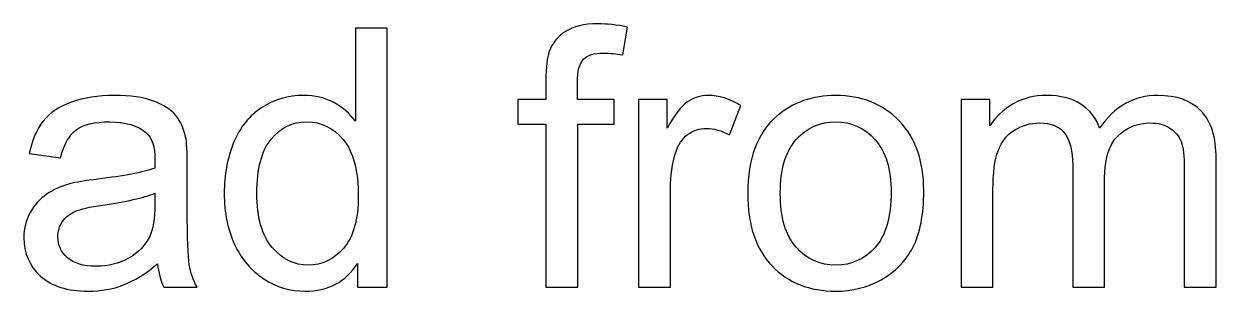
# Model space of a CAD drawing. Header units: millimetres. Extents: x -628 to 722, y -261 to 150.
# Drawn here: x 68.3 to 173.9, y -261.5 to -237.8 of the extents above; entities that cross this region are included whole.
import ezdxf

# ---------------------------------------------------------------- set-up
doc = ezdxf.new("R2010")
doc.units = ezdxf.units.MM
doc.header["$MEASUREMENT"] = 0
doc.layers.add('Layer 1', color=7, linetype='Continuous')

msp = doc.modelspace()

# ---------------------------------------------------------------- linework, layer by layer
at = {"layer": 'Layer 1', "color": 250}
for points, knots in [([(97.8316, -261.1436), (97.8316, -261.1436), (97.8316, -259.0299), (97.8316, -259.0299), (97.8316, -259.0299), (96.7774, -260.6727), (95.2256, -261.4968), (93.1761, -261.4968), (93.1761, -261.4968), (91.849, -261.4968), (90.6289, -261.1329), (89.5212, -260.3998), (89.5212, -260.3998), (88.4082, -259.672), (87.5467, -258.65), (86.9313, -257.3443), (86.9313, -257.3443), (86.3212, -256.0332), (86.0162, -254.5296), (86.0162, -252.8279), (86.0162, -252.8279), (86.0162, -251.169), (86.2945, -249.6653), (86.8457, -248.3115), (86.8457, -248.3115), (87.4022, -246.963), (88.2316, -245.9249), (89.3393, -245.2078), (89.3393, -245.2078), (90.4416, -244.4854), (91.6831, -244.1269), (93.0477, -244.1269), (93.0477, -244.1269), (94.0537, -244.1269), (94.9473, -244.3409), (95.7286, -244.7637), (95.7286, -244.7637), (96.5099, -245.1864), (97.1467, -245.7429), (97.639, -246.4225), (97.639, -246.4225), (97.639, -246.4225), (97.639, -238.155), (97.639, -238.155), (97.639, -238.155), (97.639, -238.155), (100.4644, -238.155), (100.4644, -238.155), (100.4644, -238.155), (100.4644, -238.155), (100.4644, -261.1436), (100.4644, -261.1436), (100.4644, -261.1436), (100.4644, -261.1436), (97.8316, -261.1436), (97.8316, -261.1436)], [0, 0, 0, 0, 0.06666667, 0.06666667, 0.06666667, 0.06666667, 0.13333333, 0.13333333, 0.13333333, 0.13333333, 0.2, 0.2, 0.2, 0.2, 0.26666667, 0.26666667, 0.26666667, 0.26666667, 0.33333333, 0.33333333, 0.33333333, 0.33333333, 0.4, 0.4, 0.4, 0.4, 0.46666667, 0.46666667, 0.46666667, 0.46666667, 0.53333333, 0.53333333, 0.53333333, 0.53333333, 0.6, 0.6, 0.6, 0.6, 0.66666667, 0.66666667, 0.66666667, 0.66666667, 0.73333333, 0.73333333, 0.73333333, 0.73333333, 0.8, 0.8, 0.8, 0.8, 0.86666667, 0.86666667, 0.86666667, 0.86666667, 1, 1, 1, 1]), ([(114.5272, -261.1436), (114.5272, -261.1436), (114.5272, -246.6633), (114.5272, -246.6633), (114.5272, -246.6633), (114.5272, -246.6633), (112.0229, -246.6633), (112.0229, -246.6633), (112.0229, -246.6633), (112.0229, -246.6633), (112.0229, -244.4801), (112.0229, -244.4801), (112.0229, -244.4801), (112.0229, -244.4801), (114.5272, -244.4801), (114.5272, -244.4801), (114.5272, -244.4801), (114.5272, -244.4801), (114.5272, -242.7142), (114.5272, -242.7142), (114.5272, -242.7142), (114.5272, -241.5958), (114.6235, -240.7664), (114.8215, -240.2259), (114.8215, -240.2259), (115.0944, -239.4981), (115.5653, -238.9042), (116.2503, -238.4493), (116.2503, -238.4493), (116.9299, -237.9945), (117.8877, -237.7697), (119.1185, -237.7697), (119.1185, -237.7697), (119.9158, -237.7697), (120.7934, -237.866), (121.7566, -238.0533), (121.7566, -238.0533), (121.7566, -238.0533), (121.3339, -240.5256), (121.3339, -240.5256), (121.3339, -240.5256), (120.7453, -240.4239), (120.1941, -240.3704), (119.6697, -240.3704), (119.6697, -240.3704), (118.8135, -240.3704), (118.2088, -240.5523), (117.8503, -240.9162), (117.8503, -240.9162), (117.4971, -241.2801), (117.3205, -241.9597), (117.3205, -242.955), (117.3205, -242.955), (117.3205, -242.955), (117.3205, -244.4801), (117.3205, -244.4801), (117.3205, -244.4801), (117.3205, -244.4801), (120.5633, -244.4801), (120.5633, -244.4801), (120.5633, -244.4801), (120.5633, -244.4801), (120.5633, -246.6633), (120.5633, -246.6633), (120.5633, -246.6633), (120.5633, -246.6633), (117.3526, -246.6633), (117.3526, -246.6633), (117.3526, -246.6633), (117.3526, -246.6633), (117.3526, -261.1436), (117.3526, -261.1436), (117.3526, -261.1436), (117.3526, -261.1436), (114.5272, -261.1436), (114.5272, -261.1436)], [0, 0, 0, 0, 0.05, 0.05, 0.05, 0.05, 0.1, 0.1, 0.1, 0.1, 0.15, 0.15, 0.15, 0.15, 0.2, 0.2, 0.2, 0.2, 0.25, 0.25, 0.25, 0.25, 0.3, 0.3, 0.3, 0.3, 0.35, 0.35, 0.35, 0.35, 0.4, 0.4, 0.4, 0.4, 0.45, 0.45, 0.45, 0.45, 0.5, 0.5, 0.5, 0.5, 0.55, 0.55, 0.55, 0.55, 0.6, 0.6, 0.6, 0.6, 0.65, 0.65, 0.65, 0.65, 0.7, 0.7, 0.7, 0.7, 0.75, 0.75, 0.75, 0.75, 0.8, 0.8, 0.8, 0.8, 0.85, 0.85, 0.85, 0.85, 0.9, 0.9, 0.9, 0.9, 1, 1, 1, 1]), ([(80.1032, -259.0566), (79.0544, -259.9503), (78.043, -260.5764), (77.0745, -260.9456), (77.0745, -260.9456), (76.1059, -261.3148), (75.0678, -261.4968), (73.9547, -261.4968), (73.9547, -261.4968), (72.1246, -261.4968), (70.7173, -261.0526), (69.7327, -260.159), (69.7327, -260.159), (68.7481, -259.2707), (68.2558, -258.1309), (68.2558, -256.7449), (68.2558, -256.7449), (68.2558, -255.9316), (68.443, -255.1878), (68.8123, -254.5135), (68.8123, -254.5135), (69.1869, -253.8393), (69.6738, -253.3041), (70.2731, -252.8975), (70.2731, -252.8975), (70.8778, -252.4908), (71.5521, -252.1804), (72.3066, -251.9717), (72.3066, -251.9717), (72.8631, -251.8272), (73.7032, -251.6881), (74.8216, -251.549), (74.8216, -251.549), (77.1012, -251.2814), (78.7868, -250.955), (79.8624, -250.5804), (79.8624, -250.5804), (79.8731, -250.1951), (79.8785, -249.949), (79.8785, -249.8473), (79.8785, -249.8473), (79.8785, -248.7021), (79.6109, -247.8941), (79.0758, -247.4232), (79.0758, -247.4232), (78.3534, -246.7864), (77.2778, -246.4707), (75.8544, -246.4707), (75.8544, -246.4707), (74.522, -246.4707), (73.5374, -246.7062), (72.9059, -247.1717), (72.9059, -247.1717), (72.2691, -247.6373), (71.8036, -248.4613), (71.4986, -249.6493), (71.4986, -249.6493), (71.4986, -249.6493), (68.7374, -249.264), (68.7374, -249.264), (68.7374, -249.264), (68.9889, -248.0814), (69.4009, -247.1235), (69.9788, -246.3958), (69.9788, -246.3958), (70.5568, -245.668), (71.3915, -245.1115), (72.4832, -244.7155), (72.4832, -244.7155), (73.5695, -244.3249), (74.8377, -244.1269), (76.2718, -244.1269), (76.2718, -244.1269), (77.6952, -244.1269), (78.8564, -244.2928), (79.7501, -244.6299), (79.7501, -244.6299), (80.6384, -244.967), (81.2965, -245.3844), (81.7139, -245.8928), (81.7139, -245.8928), (82.1313, -246.4011), (82.4256, -247.0433), (82.5969, -247.8192), (82.5969, -247.8192), (82.6878, -248.3008), (82.736, -249.1677), (82.736, -250.4145), (82.736, -250.4145), (82.736, -250.4145), (82.736, -254.1603), (82.736, -254.1603), (82.736, -254.1603), (82.736, -256.777), (82.7949, -258.4306), (82.9126, -259.1316), (82.9126, -259.1316), (83.025, -259.8326), (83.2604, -260.5015), (83.6029, -261.1436), (83.6029, -261.1436), (83.6029, -261.1436), (80.6491, -261.1436), (80.6491, -261.1436), (80.6491, -261.1436), (80.3654, -260.5496), (80.1835, -259.854), (80.1032, -259.0566)], [0, 0, 0, 0, 0.03571429, 0.03571429, 0.03571429, 0.03571429, 0.07142857, 0.07142857, 0.07142857, 0.07142857, 0.10714286, 0.10714286, 0.10714286, 0.10714286, 0.14285714, 0.14285714, 0.14285714, 0.14285714, 0.17857143, 0.17857143, 0.17857143, 0.17857143, 0.21428571, 0.21428571, 0.21428571, 0.21428571, 0.25, 0.25, 0.25, 0.25, 0.28571429, 0.28571429, 0.28571429, 0.28571429, 0.32142857, 0.32142857, 0.32142857, 0.32142857, 0.35714286, 0.35714286, 0.35714286, 0.35714286, 0.39285714, 0.39285714, 0.39285714, 0.39285714, 0.42857143, 0.42857143, 0.42857143, 0.42857143, 0.46428571, 0.46428571, 0.46428571, 0.46428571, 0.5, 0.5, 0.5, 0.5, 0.53571429, 0.53571429, 0.53571429, 0.53571429, 0.57142857, 0.57142857, 0.57142857, 0.57142857, 0.60714286, 0.60714286, 0.60714286, 0.60714286, 0.64285714, 0.64285714, 0.64285714, 0.64285714, 0.67857143, 0.67857143, 0.67857143, 0.67857143, 0.71428571, 0.71428571, 0.71428571, 0.71428571, 0.75, 0.75, 0.75, 0.75, 0.78571429, 0.78571429, 0.78571429, 0.78571429, 0.82142857, 0.82142857, 0.82142857, 0.82142857, 0.85714286, 0.85714286, 0.85714286, 0.85714286, 0.89285714, 0.89285714, 0.89285714, 0.89285714, 0.92857143, 0.92857143, 0.92857143, 0.92857143, 1, 1, 1, 1]), ([(122.7413, -261.1436), (122.7413, -261.1436), (122.7413, -244.4801), (122.7413, -244.4801), (122.7413, -244.4801), (122.7413, -244.4801), (125.2777, -244.4801), (125.2777, -244.4801), (125.2777, -244.4801), (125.2777, -244.4801), (125.2777, -247.0326), (125.2777, -247.0326), (125.2777, -247.0326), (125.9252, -245.85), (126.5245, -245.0687), (127.0757, -244.6941), (127.0757, -244.6941), (127.6269, -244.3142), (128.2316, -244.1269), (128.8897, -244.1269), (128.8897, -244.1269), (129.8423, -244.1269), (130.8108, -244.4266), (131.7954, -245.0205), (131.7954, -245.0205), (131.7954, -245.0205), (130.7894, -247.6266), (130.7894, -247.6266), (130.7894, -247.6266), (130.1045, -247.2413), (129.4195, -247.0486), (128.7346, -247.0486), (128.7346, -247.0486), (128.1192, -247.0486), (127.568, -247.2359), (127.0811, -247.6051), (127.0811, -247.6051), (126.5941, -247.9744), (126.2463, -248.4881), (126.0376, -249.1463), (126.0376, -249.1463), (125.7219, -250.147), (125.5667, -251.2439), (125.5667, -252.4373), (125.5667, -252.4373), (125.5667, -252.4373), (125.5667, -261.1436), (125.5667, -261.1436), (125.5667, -261.1436), (125.5667, -261.1436), (122.7413, -261.1436), (122.7413, -261.1436)], [0, 0, 0, 0, 0.07142857, 0.07142857, 0.07142857, 0.07142857, 0.14285714, 0.14285714, 0.14285714, 0.14285714, 0.21428571, 0.21428571, 0.21428571, 0.21428571, 0.28571429, 0.28571429, 0.28571429, 0.28571429, 0.35714286, 0.35714286, 0.35714286, 0.35714286, 0.42857143, 0.42857143, 0.42857143, 0.42857143, 0.5, 0.5, 0.5, 0.5, 0.57142857, 0.57142857, 0.57142857, 0.57142857, 0.64285714, 0.64285714, 0.64285714, 0.64285714, 0.71428571, 0.71428571, 0.71428571, 0.71428571, 0.78571429, 0.78571429, 0.78571429, 0.78571429, 0.85714286, 0.85714286, 0.85714286, 0.85714286, 1, 1, 1, 1]), ([(132.4054, -252.8118), (132.4054, -249.7349), (133.2616, -247.4553), (134.9793, -245.973), (134.9793, -245.973), (136.4081, -244.7423), (138.1579, -244.1269), (140.2181, -244.1269), (140.2181, -244.1269), (142.5031, -244.1269), (144.376, -244.8761), (145.8315, -246.3744), (145.8315, -246.3744), (147.2817, -247.8674), (148.0094, -249.9383), (148.0094, -252.5764), (148.0094, -252.5764), (148.0094, -254.7168), (147.6884, -256.3971), (147.0462, -257.6225), (147.0462, -257.6225), (146.4041, -258.8479), (145.4676, -259.8005), (144.2369, -260.4801), (144.2369, -260.4801), (143.0114, -261.1597), (141.6683, -261.4968), (140.2181, -261.4968), (140.2181, -261.4968), (137.885, -261.4968), (136.0014, -260.753), (134.562, -259.26), (134.562, -259.26), (133.1225, -257.767), (132.4054, -255.6158), (132.4054, -252.8118)], [0, 0, 0, 0, 0.1, 0.1, 0.1, 0.1, 0.2, 0.2, 0.2, 0.2, 0.3, 0.3, 0.3, 0.3, 0.4, 0.4, 0.4, 0.4, 0.5, 0.5, 0.5, 0.5, 0.6, 0.6, 0.6, 0.6, 0.7, 0.7, 0.7, 0.7, 0.8, 0.8, 0.8, 0.8, 1, 1, 1, 1]), ([(151.3218, -261.1436), (151.3218, -261.1436), (151.3218, -244.4801), (151.3218, -244.4801), (151.3218, -244.4801), (151.3218, -244.4801), (153.8582, -244.4801), (153.8582, -244.4801), (153.8582, -244.4801), (153.8582, -244.4801), (153.8582, -246.8346), (153.8582, -246.8346), (153.8582, -246.8346), (154.3773, -246.0212), (155.0729, -245.363), (155.9398, -244.8707), (155.9398, -244.8707), (156.8067, -244.373), (157.7913, -244.1269), (158.899, -244.1269), (158.899, -244.1269), (160.1298, -244.1269), (161.1412, -244.3837), (161.9278, -244.8921), (161.9278, -244.8921), (162.7144, -245.4058), (163.2709, -246.1175), (163.592, -247.0379), (163.592, -247.0379), (164.9191, -245.0955), (166.6368, -244.1269), (168.7559, -244.1269), (168.7559, -244.1269), (170.4147, -244.1269), (171.6937, -244.5817), (172.5819, -245.4968), (172.5819, -245.4968), (173.4756, -246.4118), (173.9251, -247.8192), (173.9251, -249.7189), (173.9251, -249.7189), (173.9251, -249.7189), (173.9251, -261.1436), (173.9251, -261.1436), (173.9251, -261.1436), (173.9251, -261.1436), (171.0997, -261.1436), (171.0997, -261.1436), (171.0997, -261.1436), (171.0997, -261.1436), (171.0997, -250.6553), (171.0997, -250.6553), (171.0997, -250.6553), (171.0997, -249.5316), (171.0034, -248.7182), (170.8214, -248.2205), (170.8214, -248.2205), (170.6395, -247.7229), (170.3077, -247.3269), (169.8207, -247.0219), (169.8207, -247.0219), (169.3391, -246.7169), (168.7719, -246.567), (168.1244, -246.567), (168.1244, -246.567), (166.9472, -246.567), (165.9733, -246.9577), (165.1973, -247.7336), (165.1973, -247.7336), (164.4214, -248.5148), (164.0361, -249.7617), (164.0361, -251.474), (164.0361, -251.474), (164.0361, -251.474), (164.0361, -261.1436), (164.0361, -261.1436), (164.0361, -261.1436), (164.0361, -261.1436), (161.2107, -261.1436), (161.2107, -261.1436), (161.2107, -261.1436), (161.2107, -261.1436), (161.2107, -250.3289), (161.2107, -250.3289), (161.2107, -250.3289), (161.2107, -249.0767), (160.9806, -248.1349), (160.5204, -247.5088), (160.5204, -247.5088), (160.0602, -246.8827), (159.3057, -246.567), (158.2622, -246.567), (158.2622, -246.567), (157.4703, -246.567), (156.7371, -246.7757), (156.0629, -247.1931), (156.0629, -247.1931), (155.3886, -247.6105), (154.9017, -248.2205), (154.5967, -249.0286), (154.5967, -249.0286), (154.297, -249.8312), (154.1472, -250.9924), (154.1472, -252.5068), (154.1472, -252.5068), (154.1472, -252.5068), (154.1472, -261.1436), (154.1472, -261.1436), (154.1472, -261.1436), (154.1472, -261.1436), (151.3218, -261.1436), (151.3218, -261.1436)], [0, 0, 0, 0, 0.03448276, 0.03448276, 0.03448276, 0.03448276, 0.06896552, 0.06896552, 0.06896552, 0.06896552, 0.10344828, 0.10344828, 0.10344828, 0.10344828, 0.13793103, 0.13793103, 0.13793103, 0.13793103, 0.17241379, 0.17241379, 0.17241379, 0.17241379, 0.20689655, 0.20689655, 0.20689655, 0.20689655, 0.24137931, 0.24137931, 0.24137931, 0.24137931, 0.27586207, 0.27586207, 0.27586207, 0.27586207, 0.31034483, 0.31034483, 0.31034483, 0.31034483, 0.34482759, 0.34482759, 0.34482759, 0.34482759, 0.37931034, 0.37931034, 0.37931034, 0.37931034, 0.4137931, 0.4137931, 0.4137931, 0.4137931, 0.44827586, 0.44827586, 0.44827586, 0.44827586, 0.48275862, 0.48275862, 0.48275862, 0.48275862, 0.51724138, 0.51724138, 0.51724138, 0.51724138, 0.55172414, 0.55172414, 0.55172414, 0.55172414, 0.5862069, 0.5862069, 0.5862069, 0.5862069, 0.62068966, 0.62068966, 0.62068966, 0.62068966, 0.65517241, 0.65517241, 0.65517241, 0.65517241, 0.68965517, 0.68965517, 0.68965517, 0.68965517, 0.72413793, 0.72413793, 0.72413793, 0.72413793, 0.75862069, 0.75862069, 0.75862069, 0.75862069, 0.79310345, 0.79310345, 0.79310345, 0.79310345, 0.82758621, 0.82758621, 0.82758621, 0.82758621, 0.86206897, 0.86206897, 0.86206897, 0.86206897, 0.89655172, 0.89655172, 0.89655172, 0.89655172, 0.93103448, 0.93103448, 0.93103448, 0.93103448, 1, 1, 1, 1]), ([(88.9059, -252.8332), (88.9059, -254.963), (89.3554, -256.5523), (90.2597, -257.6065), (90.2597, -257.6065), (91.1587, -258.6607), (92.2236, -259.1851), (93.449, -259.1851), (93.449, -259.1851), (94.6851, -259.1851), (95.734, -258.6821), (96.6008, -257.676), (96.6008, -257.676), (97.4624, -256.67), (97.8958, -255.1342), (97.8958, -253.0687), (97.8958, -253.0687), (97.8958, -250.7998), (97.457, -249.1302), (96.5741, -248.0653), (96.5741, -248.0653), (95.6965, -247.0005), (94.6102, -246.4707), (93.3206, -246.4707), (93.3206, -246.4707), (92.063, -246.4707), (91.0142, -246.9791), (90.1687, -248.0011), (90.1687, -248.0011), (89.3286, -249.0232), (88.9059, -250.6339), (88.9059, -252.8332)], [0, 0, 0, 0, 0.11111111, 0.11111111, 0.11111111, 0.11111111, 0.22222222, 0.22222222, 0.22222222, 0.22222222, 0.33333333, 0.33333333, 0.33333333, 0.33333333, 0.44444444, 0.44444444, 0.44444444, 0.44444444, 0.55555556, 0.55555556, 0.55555556, 0.55555556, 0.66666667, 0.66666667, 0.66666667, 0.66666667, 0.77777778, 0.77777778, 0.77777778, 0.77777778, 1, 1, 1, 1]), ([(135.2951, -252.8172), (135.2951, -254.9469), (135.7606, -256.5416), (136.6917, -257.5958), (136.6917, -257.5958), (137.6282, -258.6553), (138.8001, -259.1851), (140.2181, -259.1851), (140.2181, -259.1851), (141.6201, -259.1851), (142.7867, -258.6553), (143.7231, -257.5904), (143.7231, -257.5904), (144.6543, -256.5255), (145.1198, -254.9041), (145.1198, -252.7262), (145.1198, -252.7262), (145.1198, -250.6714), (144.6489, -249.1142), (143.7124, -248.06), (143.7124, -248.06), (142.776, -247.0005), (141.6094, -246.4707), (140.2181, -246.4707), (140.2181, -246.4707), (138.8001, -246.4707), (137.6282, -246.9951), (136.6917, -248.0493), (136.6917, -248.0493), (135.7606, -249.1035), (135.2951, -250.6928), (135.2951, -252.8172)], [0, 0, 0, 0, 0.11111111, 0.11111111, 0.11111111, 0.11111111, 0.22222222, 0.22222222, 0.22222222, 0.22222222, 0.33333333, 0.33333333, 0.33333333, 0.33333333, 0.44444444, 0.44444444, 0.44444444, 0.44444444, 0.55555556, 0.55555556, 0.55555556, 0.55555556, 0.66666667, 0.66666667, 0.66666667, 0.66666667, 0.77777778, 0.77777778, 0.77777778, 0.77777778, 1, 1, 1, 1]), ([(79.8785, -252.7958), (78.8511, -253.2132), (77.3099, -253.5663), (75.2551, -253.8553), (75.2551, -253.8553), (74.0885, -254.0212), (73.2644, -254.2085), (72.7828, -254.4172), (72.7828, -254.4172), (72.3012, -254.6259), (71.932, -254.9309), (71.6698, -255.3269), (71.6698, -255.3269), (71.4076, -255.7282), (71.2738, -256.1724), (71.2738, -256.6647), (71.2738, -256.6647), (71.2738, -257.4085), (71.5574, -258.0346), (72.13, -258.5322), (72.13, -258.5322), (72.7026, -259.0299), (73.5374, -259.2814), (74.6343, -259.2814), (74.6343, -259.2814), (75.7206, -259.2814), (76.6892, -259.0459), (77.54, -258.5697), (77.54, -258.5697), (78.3855, -258.0988), (79.0116, -257.4513), (79.4076, -256.6326), (79.4076, -256.6326), (79.7126, -255.9958), (79.8624, -255.0593), (79.8624, -253.8232), (79.8624, -253.8232), (79.8624, -253.8232), (79.8785, -252.7958), (79.8785, -252.7958)], [0, 0, 0, 0, 0.09090909, 0.09090909, 0.09090909, 0.09090909, 0.18181818, 0.18181818, 0.18181818, 0.18181818, 0.27272727, 0.27272727, 0.27272727, 0.27272727, 0.36363636, 0.36363636, 0.36363636, 0.36363636, 0.45454545, 0.45454545, 0.45454545, 0.45454545, 0.54545455, 0.54545455, 0.54545455, 0.54545455, 0.63636364, 0.63636364, 0.63636364, 0.63636364, 0.72727273, 0.72727273, 0.72727273, 0.72727273, 0.81818182, 0.81818182, 0.81818182, 0.81818182, 1, 1, 1, 1])]:
    msp.add_open_spline(points, degree=3, knots=knots, dxfattribs=at)

doc.saveas('drawing.dxf')
